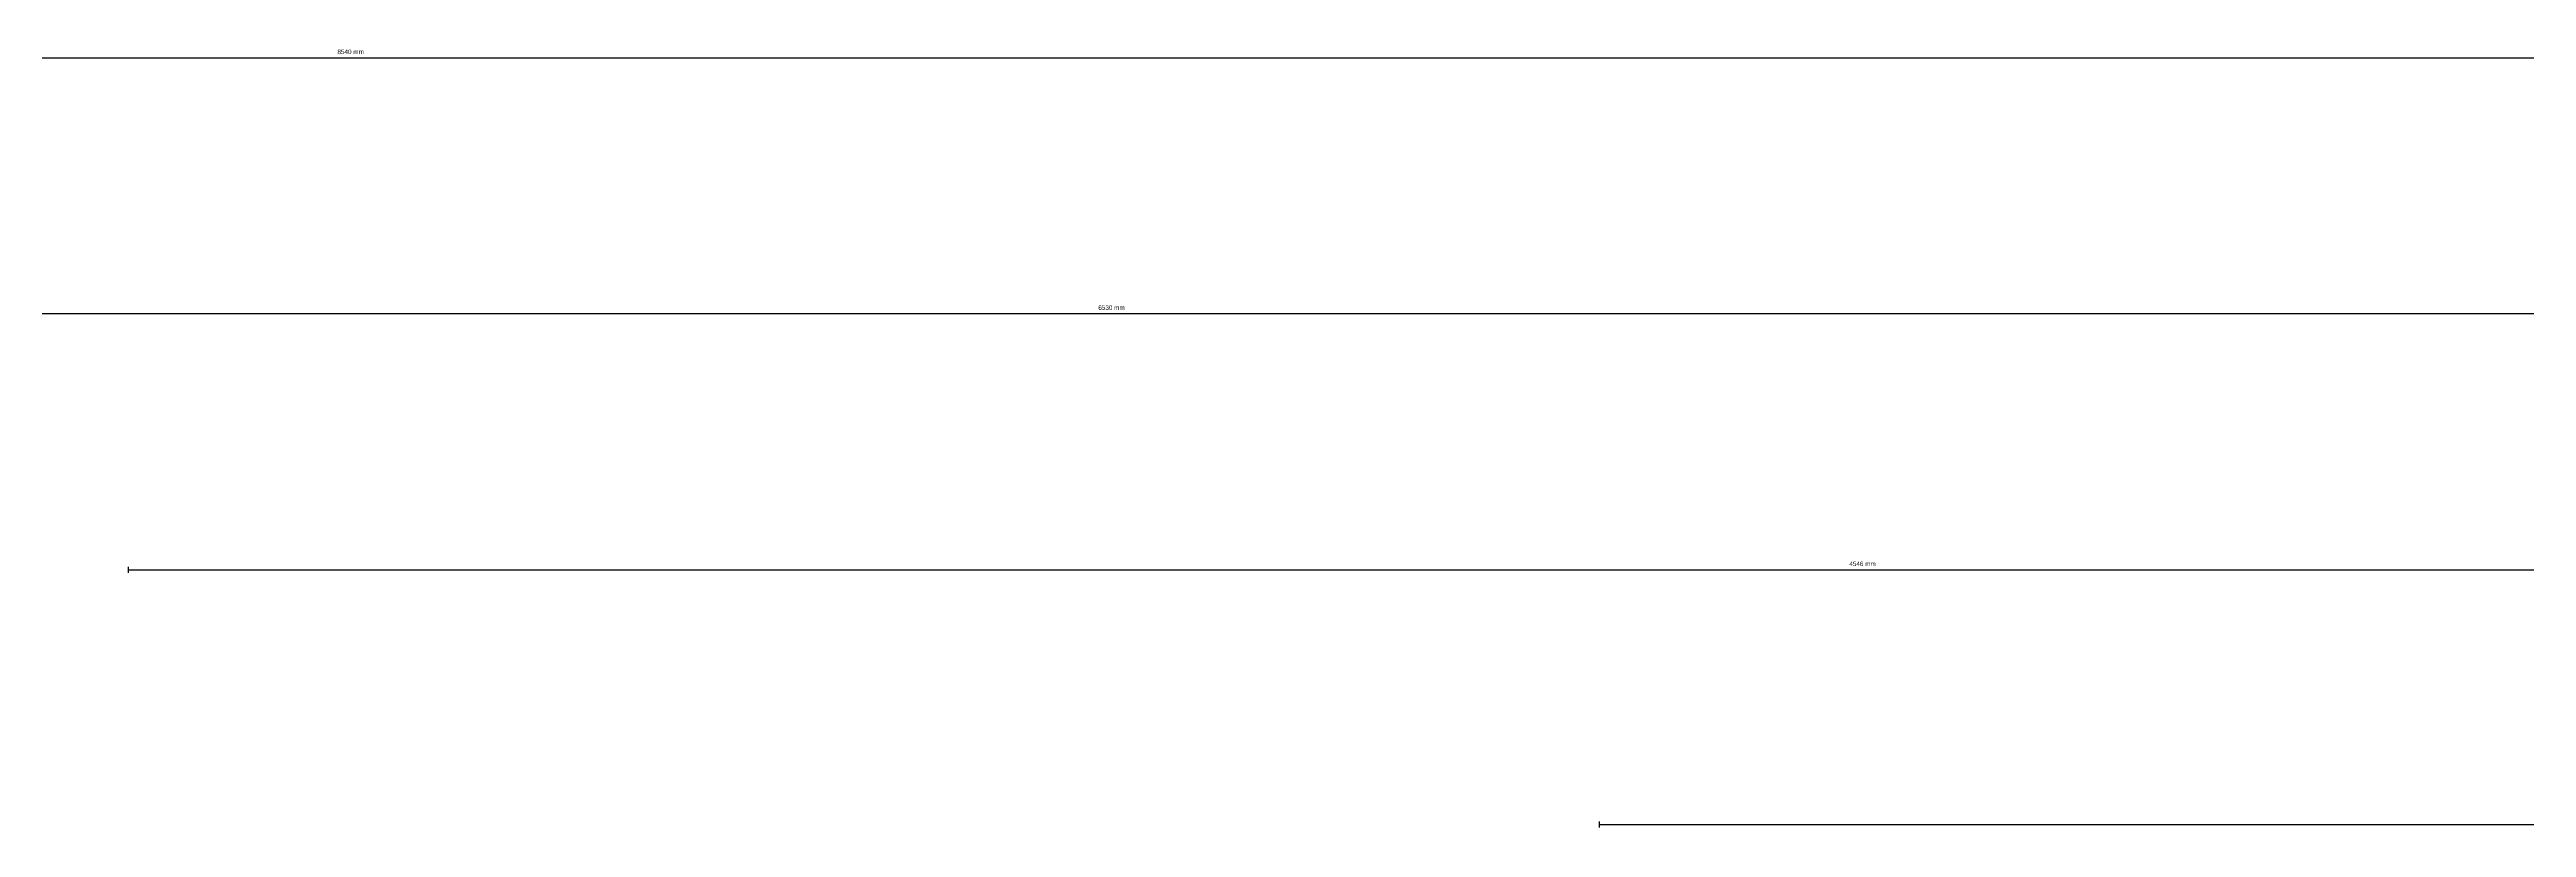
# Model space of a CAD drawing. Extents: x -8460 to 1973, y -4230 to 1658.
# Drawn here: x -4570 to -1299, y 378 to 1406 of the extents above; entities that cross this region are included whole.
import ezdxf

# ---------------------------------------------------------------- set-up
doc = ezdxf.new("R2010")
doc.units = 0
doc.layers.add('DIMS', color=7, linetype='CONTINUOUS')
doc.styles.add('ARIAL', font='arial.ttf')

msp = doc.modelspace()

# ---------------------------------------------------------------- linework, layer by layer
at = {"layer": 'DIMS'}
for p, q in [((-8459.9, 1394.6), (80, 1394.6)), ((-6449.9, 1056.6), (80, 1056.6)), ((-4465.9, 714), (-4465.9, 722)), ((-4465.9, 718), (80, 718)), ((-2522.9, 377.5), (-2522.9, 385.5)), ((-2522.9, 381.5), (80, 381.5))]:
    msp.add_line(p, q, dxfattribs=at)

# ---------------------------------------------------------------- texts
at = {"layer": 'DIMS', "style": 'ARIAL'}
for s, p in [('8540 mm', (-4190, 1399.6)), ('6530 mm', (-3185, 1061.6)), ('4546 mm', (-2193, 723))]:
    msp.add_text(s, height=6, dxfattribs=at).set_placement(p)

doc.saveas('drawing.dxf')
